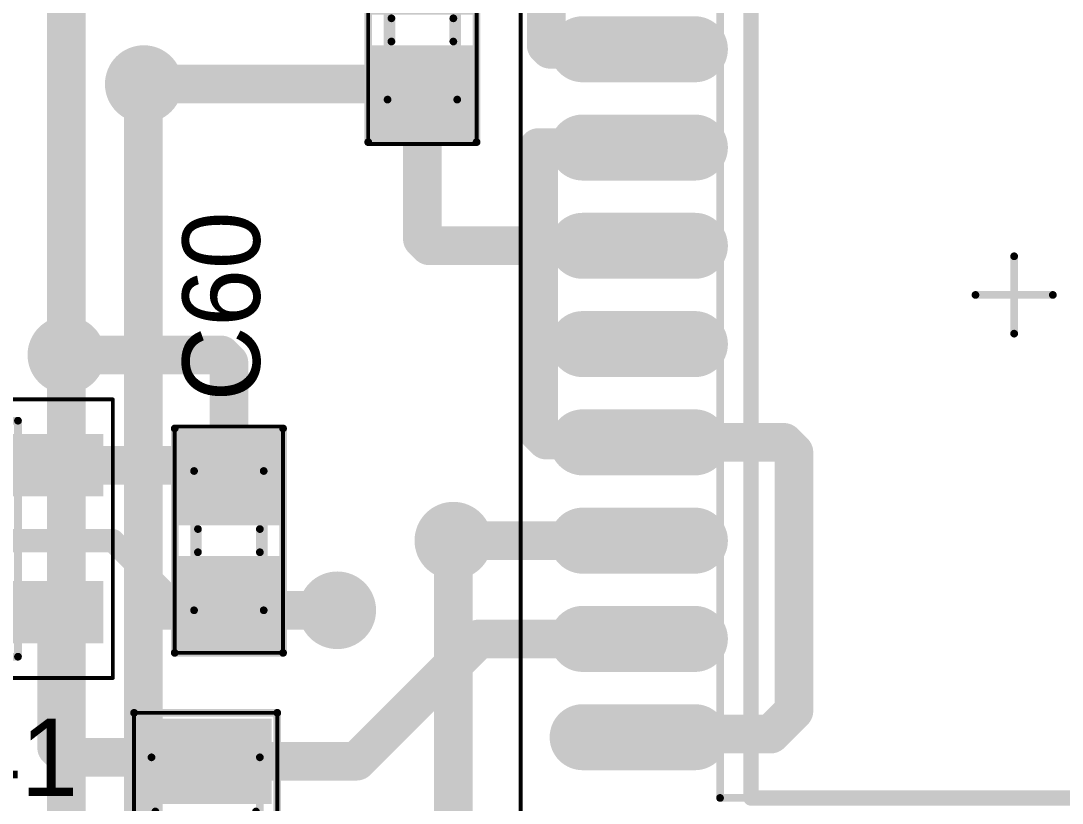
# Model space of a CAD drawing. Header units: millimetres. Extents: x 29 to 180, y 30 to 200.
# Drawn here: x 149.61 to 163.07, y 127.61 to 137.72 of the extents above; entities that cross this region are included whole.
import ezdxf

# ---------------------------------------------------------------- set-up
doc = ezdxf.new("R2010")
doc.units = ezdxf.units.MM
for name, color, linetype in [('BottomLayer', 5, 'Continuous'), ('BottomSolder', 6, 'Continuous'), ('Mechanical13', 56, 'Continuous'), ('Mechanical15', 56, 'Continuous'), ('MultiLayer', 9, 'Continuous'), ('TopLayer', 1, 'Continuous'), ('TopOverlay', 2, 'Continuous'), ('TopPaste', 8, 'Continuous'), ('TopSolder', 216, 'Continuous'), ('ViaHoleLayer', 16, 'Continuous')]:
    doc.layers.add(name, color=color, linetype=linetype)

# ---------------------------------------------------------------- blocks, each defined once
blk = doc.blocks.new('SMD_C_0603_257')
at = {"layer": 'Mechanical13', "const_width": 0.0999998}
for points in [[(-0.90000074, 0.4499991), (-0.90000074, -0.45000164)], [(-0.90000074, 0.4499991), (0.8999982, 0.4499991)], [(0.8999982, 0.4499991), (0.8999982, -0.45000164)], [(-0.90000074, -0.45000164), (0.8999982, -0.45000164)]]:
    blk.add_lwpolyline(points, dxfattribs=at)
at = {"layer": 'Mechanical13', "const_width": 0.0499999}
for points in [[(-0.9249994199999999, 0.4499991, 1), (-0.8750020599999999, 0.4499991, 1)], [(-0.9249994199999999, 0.4499991, 1), (-0.8750020599999999, 0.4499991, 1)], [(0.8749995199999999, 0.4499991, 1), (0.9249968799999999, 0.4499991, 1)], [(0.8749995199999999, 0.4499991, 1), (0.9249968799999999, 0.4499991, 1)], [(-0.9249994199999999, -0.45000164, 1), (-0.8750020599999999, -0.45000164, 1)], [(-0.9249994199999999, -0.45000164, 1), (-0.8750020599999999, -0.45000164, 1)], [(0.8749995199999999, -0.45000164, 1), (0.9249968799999999, -0.45000164, 1)], [(0.8749995199999999, -0.45000164, 1), (0.9249968799999999, -0.45000164, 1)]]:
    blk.add_lwpolyline(points, format="xyb", close=True, dxfattribs=at)
at = {"layer": 'Mechanical15', "const_width": 0.0499999}
for points in [[(-1.47500086, 0.7000011399999999), (-1.47500086, -0.7000011399999999)], [(-1.47500086, 0.7000011399999999), (1.44999964, 0.7000011399999999)], [(1.44999964, 0.7000011399999999), (1.44999964, -0.7000011399999999)], [(-1.47500086, -0.7000011399999999), (1.44999964, -0.7000011399999999)]]:
    blk.add_lwpolyline(points, dxfattribs=at)
at = {"layer": 'Mechanical15', "const_width": 0.02499868}
for points in [[(-1.4875002, 0.7000011399999999, 1), (-1.46250152, 0.7000011399999999, 1)], [(-1.4875002, 0.7000011399999999, 1), (-1.46250152, 0.7000011399999999, 1)], [(1.4375003, 0.7000011399999999, 1), (1.46249898, 0.7000011399999999, 1)], [(1.4375003, 0.7000011399999999, 1), (1.46249898, 0.7000011399999999, 1)], [(-1.4875002, -0.7000011399999999, 1), (-1.46250152, -0.7000011399999999, 1)], [(-1.4875002, -0.7000011399999999, 1), (-1.46250152, -0.7000011399999999, 1)], [(1.4375003, -0.7000011399999999, 1), (1.46249898, -0.7000011399999999, 1)], [(1.4375003, -0.7000011399999999, 1), (1.46249898, -0.7000011399999999, 1)]]:
    blk.add_lwpolyline(points, format="xyb", close=True, dxfattribs=at)
at = {"layer": 'TopLayer'}
for points in [[(-0.30000194, -0.5499989), (-0.30000194, 0.5499989), (-1.29999994, -0.5499989), (-1.29999994, 0.5499989)], [(1.2999974, -0.5499989), (1.2999974, 0.5499989), (0.2999994, -0.5499989), (0.2999994, 0.5499989)]]:
    blk.add_solid(points, dxfattribs=at)
at = {"layer": 'TopOverlay', "const_width": 0.0999998}
for points in [[(-1.44999964, 0.7000011399999999), (-1.44999964, -0.7000011399999999)], [(-1.44999964, 0.7000011399999999), (1.44999964, 0.7000011399999999)], [(1.44999964, 0.7000011399999999), (1.44999964, -0.7000011399999999)], [(-0.1499997, 0.3999992), (0.1499997, 0.3999992)], [(-0.1499997, -0.40000174), (0.1499997, -0.40000174)], [(-1.44999964, -0.7000011399999999), (1.44999964, -0.7000011399999999)]]:
    blk.add_lwpolyline(points, dxfattribs=at)
at = {"layer": 'TopOverlay', "const_width": 0.0499999}
for points in [[(-1.47499832, 0.7000011399999999, 1), (-1.42500096, 0.7000011399999999, 1)], [(-1.47499832, 0.7000011399999999, 1), (-1.42500096, 0.7000011399999999, 1)], [(1.42500096, 0.7000011399999999, 1), (1.47499832, 0.7000011399999999, 1)], [(1.42500096, 0.7000011399999999, 1), (1.47499832, 0.7000011399999999, 1)], [(-0.17499838, 0.3999992, 1), (-0.12500102, 0.3999992, 1)], [(0.12500102, 0.3999992, 1), (0.17499838, 0.3999992, 1)], [(-0.17499838, -0.40000174, 1), (-0.12500102, -0.40000174, 1)], [(0.12500102, -0.40000174, 1), (0.17499838, -0.40000174, 1)], [(-1.47499832, -0.7000011399999999, 1), (-1.42500096, -0.7000011399999999, 1)], [(-1.47499832, -0.7000011399999999, 1), (-1.42500096, -0.7000011399999999, 1)], [(1.42500096, -0.7000011399999999, 1), (1.47499832, -0.7000011399999999, 1)], [(1.42500096, -0.7000011399999999, 1), (1.47499832, -0.7000011399999999, 1)]]:
    blk.add_lwpolyline(points, format="xyb", close=True, dxfattribs=at)
at = {"layer": 'TopPaste'}
for points in [[(-0.30000194, -0.5499989), (-0.30000194, 0.5499989), (-1.29999994, -0.5499989), (-1.29999994, 0.5499989)], [(1.2999974, -0.5499989), (1.2999974, 0.5499989), (0.2999994, -0.5499989), (0.2999994, 0.5499989)]]:
    blk.add_solid(points, dxfattribs=at)
at = {"layer": 'TopSolder'}
for points in [[(-0.19840194, -0.6515989), (-0.19840194, 0.6515989), (-1.40159994, -0.6515989), (-1.40159994, 0.6515989)], [(1.4015974, -0.6515989), (1.4015974, 0.6515989), (0.1983994, -0.6515989), (0.1983994, 0.6515989)]]:
    blk.add_solid(points, dxfattribs=at)
blk = doc.blocks.new('SMD_C_0603_261')
at = {"layer": 'Mechanical13', "const_width": 0.0999998}
for points in [[(-0.90000074, -0.45000164), (-0.90000074, 0.4499991)], [(0.8999982, 0.4499991), (-0.90000074, 0.4499991)], [(0.8999982, -0.45000164), (0.8999982, 0.4499991)], [(0.8999982, -0.45000164), (-0.90000074, -0.45000164)]]:
    blk.add_lwpolyline(points, dxfattribs=at)
at = {"layer": 'Mechanical13', "const_width": 0.0499999}
for points in [[(-0.9249994199999999, 0.4499991, 1), (-0.8750020599999999, 0.4499991, 1)], [(-0.9249994199999999, 0.4499991, 1), (-0.8750020599999999, 0.4499991, 1)], [(0.8749995199999999, 0.4499991, 1), (0.9249968799999999, 0.4499991, 1)], [(0.8749995199999999, 0.4499991, 1), (0.9249968799999999, 0.4499991, 1)], [(-0.9249994199999999, -0.45000164, 1), (-0.8750020599999999, -0.45000164, 1)], [(-0.9249994199999999, -0.45000164, 1), (-0.8750020599999999, -0.45000164, 1)], [(0.8749995199999999, -0.45000164, 1), (0.9249968799999999, -0.45000164, 1)], [(0.8749995199999999, -0.45000164, 1), (0.9249968799999999, -0.45000164, 1)]]:
    blk.add_lwpolyline(points, format="xyb", close=True, dxfattribs=at)
at = {"layer": 'Mechanical15', "const_width": 0.0499999}
for points in [[(-1.47500086, -0.7000011399999999), (-1.47500086, 0.7000011399999999)], [(1.44999964, 0.7000011399999999), (-1.47500086, 0.7000011399999999)], [(1.44999964, -0.7000011399999999), (1.44999964, 0.7000011399999999)], [(1.44999964, -0.7000011399999999), (-1.47500086, -0.7000011399999999)]]:
    blk.add_lwpolyline(points, dxfattribs=at)
at = {"layer": 'Mechanical15', "const_width": 0.02499868}
for points in [[(-1.4875002, 0.7000011399999999, 1), (-1.46250152, 0.7000011399999999, 1)], [(-1.4875002, 0.7000011399999999, 1), (-1.46250152, 0.7000011399999999, 1)], [(1.4375003, 0.7000011399999999, 1), (1.46249898, 0.7000011399999999, 1)], [(1.4375003, 0.7000011399999999, 1), (1.46249898, 0.7000011399999999, 1)], [(-1.4875002, -0.7000011399999999, 1), (-1.46250152, -0.7000011399999999, 1)], [(-1.4875002, -0.7000011399999999, 1), (-1.46250152, -0.7000011399999999, 1)], [(1.4375003, -0.7000011399999999, 1), (1.46249898, -0.7000011399999999, 1)], [(1.4375003, -0.7000011399999999, 1), (1.46249898, -0.7000011399999999, 1)]]:
    blk.add_lwpolyline(points, format="xyb", close=True, dxfattribs=at)
at = {"layer": 'TopLayer'}
for points in [[(-0.30000194, -0.5499989), (-0.30000194, 0.5499989), (-1.29999994, -0.5499989), (-1.29999994, 0.5499989)], [(1.2999974, -0.5499989), (1.2999974, 0.5499989), (0.2999994, -0.5499989), (0.2999994, 0.5499989)]]:
    blk.add_solid(points, dxfattribs=at)
at = {"layer": 'TopOverlay', "const_width": 0.0999998}
for points in [[(-1.44999964, -0.7000011399999999), (-1.44999964, 0.7000011399999999)], [(1.44999964, 0.7000011399999999), (-1.44999964, 0.7000011399999999)], [(1.44999964, -0.7000011399999999), (1.44999964, 0.7000011399999999)], [(0.1499997, 0.3999992), (-0.1499997, 0.3999992)], [(0.1499997, -0.40000174), (-0.1499997, -0.40000174)], [(1.44999964, -0.7000011399999999), (-1.44999964, -0.7000011399999999)]]:
    blk.add_lwpolyline(points, dxfattribs=at)
at = {"layer": 'TopOverlay', "const_width": 0.0499999}
for points in [[(-1.47499832, 0.7000011399999999, 1), (-1.42500096, 0.7000011399999999, 1)], [(-1.47499832, 0.7000011399999999, 1), (-1.42500096, 0.7000011399999999, 1)], [(1.42500096, 0.7000011399999999, 1), (1.47499832, 0.7000011399999999, 1)], [(1.42500096, 0.7000011399999999, 1), (1.47499832, 0.7000011399999999, 1)], [(-0.17499838, 0.3999992, 1), (-0.12500102, 0.3999992, 1)], [(0.12500102, 0.3999992, 1), (0.17499838, 0.3999992, 1)], [(-0.17499838, -0.40000174, 1), (-0.12500102, -0.40000174, 1)], [(0.12500102, -0.40000174, 1), (0.17499838, -0.40000174, 1)], [(-1.47499832, -0.7000011399999999, 1), (-1.42500096, -0.7000011399999999, 1)], [(-1.47499832, -0.7000011399999999, 1), (-1.42500096, -0.7000011399999999, 1)], [(1.42500096, -0.7000011399999999, 1), (1.47499832, -0.7000011399999999, 1)], [(1.42500096, -0.7000011399999999, 1), (1.47499832, -0.7000011399999999, 1)]]:
    blk.add_lwpolyline(points, format="xyb", close=True, dxfattribs=at)
at = {"layer": 'TopPaste'}
for points in [[(-0.30000194, -0.5499989), (-0.30000194, 0.5499989), (-1.29999994, -0.5499989), (-1.29999994, 0.5499989)], [(1.2999974, -0.5499989), (1.2999974, 0.5499989), (0.2999994, -0.5499989), (0.2999994, 0.5499989)]]:
    blk.add_solid(points, dxfattribs=at)
at = {"layer": 'TopSolder'}
for points in [[(-0.19840194, -0.6515989), (-0.19840194, 0.6515989), (-1.40159994, -0.6515989), (-1.40159994, 0.6515989)], [(1.4015974, -0.6515989), (1.4015974, 0.6515989), (0.1983994, -0.6515989), (0.1983994, 0.6515989)]]:
    blk.add_solid(points, dxfattribs=at)
blk = doc.blocks.new('RW_20_381')
at = {"layer": 'Mechanical13', "const_width": 0.0999998}
for points in [[(-3.80000002, -6.4999997), (-3.80000002, 6.4999997)], [(-3.80000002, -6.4999997), (3.80000002, -6.4999997)]]:
    blk.add_lwpolyline(points, dxfattribs=at)
at = {"layer": 'Mechanical13', "const_width": 0.0499999}
blk.add_lwpolyline([(-3.8249987, -6.4999997, 1), (-3.77500134, -6.4999997, 1)], format="xyb", close=True, dxfattribs=at)
blk.add_lwpolyline([(-3.8249987, -6.4999997, 1), (-3.77500134, -6.4999997, 1)], format="xyb", close=True, dxfattribs=at)
at = {"layer": 'Mechanical15'}
for points, const_width in [([(-6.37500122, -7.00000124), (-6.37500122, 7.00000124)], 0.0499999), ([(0, -0.499999), (0, 0.499999)], 0.0999998), ([(-0.50000154, 0), (0.499999, 0)], 0.0999998)]:
    blk.add_lwpolyline(points, dxfattribs=dict(at, const_width=const_width))
at = {"layer": 'Mechanical15', "const_width": 0.0499999}
for points in [[(-0.02499868, 0.499999, 1), (0.02499868, 0.499999, 1)], [(-0.52500022, 0, 1), (-0.47500286, 0, 1)], [(0.47500032, 0, 1), (0.52499768, 0, 1)], [(-0.02499868, -0.499999, 1), (0.02499868, -0.499999, 1)]]:
    blk.add_lwpolyline(points, format="xyb", close=True, dxfattribs=at)
at = {"layer": 'TopLayer', "const_width": 0.6500012399999999}
for points in [[(-5.575000279999999, 3.175), (-4.12500064, 3.175)], [(-5.575000279999999, 1.905), (-4.12500064, 1.905)], [(-5.575000279999999, 0.635), (-4.12500064, 0.635)], [(-5.575000279999999, -0.635), (-4.12500064, -0.635)], [(-5.575000279999999, -1.905), (-4.12500064, -1.905)], [(-5.575000279999999, -3.175), (-4.12500064, -3.175)], [(-5.575000279999999, -4.444999999999999), (-4.12500064, -4.444999999999999)], [(-5.575000279999999, -5.715), (-4.12500064, -5.715)]]:
    blk.add_lwpolyline(points, dxfattribs=at)
at = {"layer": 'TopLayer', "const_width": 0.32500062}
for points in [[(-5.73749932, 3.175, 1), (-5.41250124, 3.175, 1)], [(-4.28749968, 3.175, 1), (-3.9625016, 3.175, 1)], [(-5.73749932, 1.905, 1), (-5.41250124, 1.905, 1)], [(-4.28749968, 1.905, 1), (-3.9625016, 1.905, 1)], [(-5.73749932, 0.635, 1), (-5.41250124, 0.635, 1)], [(-4.28749968, 0.635, 1), (-3.9625016, 0.635, 1)], [(-5.73749932, -0.635, 1), (-5.41250124, -0.635, 1)], [(-4.28749968, -0.635, 1), (-3.9625016, -0.635, 1)], [(-5.73749932, -1.905, 1), (-5.41250124, -1.905, 1)], [(-4.28749968, -1.905, 1), (-3.9625016, -1.905, 1)], [(-5.73749932, -3.175, 1), (-5.41250124, -3.175, 1)], [(-4.28749968, -3.175, 1), (-3.9625016, -3.175, 1)], [(-5.73749932, -4.444999999999999, 1), (-5.41250124, -4.444999999999999, 1)], [(-4.28749968, -4.444999999999999, 1), (-3.9625016, -4.444999999999999, 1)], [(-5.73749932, -5.715, 1), (-5.41250124, -5.715, 1)], [(-4.28749968, -5.715, 1), (-3.9625016, -5.715, 1)]]:
    blk.add_lwpolyline(points, format="xyb", close=True, dxfattribs=at)
at = {"layer": 'TopOverlay', "const_width": 0.1999996}
for points in [[(-3.40000082, -6.4999997), (-3.40000082, 6.4999997)], [(-3.40000082, -6.4999997), (3.39999828, -6.4999997)]]:
    blk.add_lwpolyline(points, dxfattribs=at)
at = {"layer": 'TopOverlay', "const_width": 0.0999998}
blk.add_lwpolyline([(-3.45000072, -6.4999997, 1), (-3.35000092, -6.4999997, 1)], format="xyb", close=True, dxfattribs=at)
blk.add_lwpolyline([(-3.45000072, -6.4999997, 1), (-3.35000092, -6.4999997, 1)], format="xyb", close=True, dxfattribs=at)
at = {"layer": 'TopPaste', "const_width": 0.6500012399999999}
for points in [[(-5.575000279999999, 3.175), (-4.12500064, 3.175)], [(-5.575000279999999, 1.905), (-4.12500064, 1.905)], [(-5.575000279999999, 0.635), (-4.12500064, 0.635)], [(-5.575000279999999, -0.635), (-4.12500064, -0.635)], [(-5.575000279999999, -1.905), (-4.12500064, -1.905)], [(-5.575000279999999, -3.175), (-4.12500064, -3.175)], [(-5.575000279999999, -4.444999999999999), (-4.12500064, -4.444999999999999)], [(-5.575000279999999, -5.715), (-4.12500064, -5.715)]]:
    blk.add_lwpolyline(points, dxfattribs=at)
at = {"layer": 'TopPaste', "const_width": 0.32500062}
for points in [[(-5.73749932, 3.175, 1), (-5.41250124, 3.175, 1)], [(-4.28749968, 3.175, 1), (-3.9625016, 3.175, 1)], [(-5.73749932, 1.905, 1), (-5.41250124, 1.905, 1)], [(-4.28749968, 1.905, 1), (-3.9625016, 1.905, 1)], [(-5.73749932, 0.635, 1), (-5.41250124, 0.635, 1)], [(-4.28749968, 0.635, 1), (-3.9625016, 0.635, 1)], [(-5.73749932, -0.635, 1), (-5.41250124, -0.635, 1)], [(-4.28749968, -0.635, 1), (-3.9625016, -0.635, 1)], [(-5.73749932, -1.905, 1), (-5.41250124, -1.905, 1)], [(-4.28749968, -1.905, 1), (-3.9625016, -1.905, 1)], [(-5.73749932, -3.175, 1), (-5.41250124, -3.175, 1)], [(-4.28749968, -3.175, 1), (-3.9625016, -3.175, 1)], [(-5.73749932, -4.444999999999999, 1), (-5.41250124, -4.444999999999999, 1)], [(-4.28749968, -4.444999999999999, 1), (-3.9625016, -4.444999999999999, 1)], [(-5.73749932, -5.715, 1), (-5.41250124, -5.715, 1)], [(-4.28749968, -5.715, 1), (-3.9625016, -5.715, 1)]]:
    blk.add_lwpolyline(points, format="xyb", close=True, dxfattribs=at)
at = {"layer": 'TopSolder', "const_width": 0.85320124}
for points in [[(-5.575000279999999, 3.175), (-4.12500064, 3.175)], [(-5.575000279999999, 1.905), (-4.12500064, 1.905)], [(-5.575000279999999, 0.635), (-4.12500064, 0.635)], [(-5.575000279999999, -0.635), (-4.12500064, -0.635)], [(-5.575000279999999, -1.905), (-4.12500064, -1.905)], [(-5.575000279999999, -3.175), (-4.12500064, -3.175)], [(-5.575000279999999, -4.444999999999999), (-4.12500064, -4.444999999999999)], [(-5.575000279999999, -5.715), (-4.12500064, -5.715)]]:
    blk.add_lwpolyline(points, dxfattribs=at)
at = {"layer": 'TopSolder', "const_width": 0.42660062}
for points in [[(-5.788299319999999, 3.175, 1), (-5.361701239999999, 3.175, 1)], [(-4.33829968, 3.175, 1), (-3.9117016, 3.175, 1)], [(-5.788299319999999, 1.905, 1), (-5.361701239999999, 1.905, 1)], [(-4.33829968, 1.905, 1), (-3.9117016, 1.905, 1)], [(-5.788299319999999, 0.635, 1), (-5.361701239999999, 0.635, 1)], [(-4.33829968, 0.635, 1), (-3.9117016, 0.635, 1)], [(-5.788299319999999, -0.635, 1), (-5.361701239999999, -0.635, 1)], [(-4.33829968, -0.635, 1), (-3.9117016, -0.635, 1)], [(-5.788299319999999, -1.905, 1), (-5.361701239999999, -1.905, 1)], [(-4.33829968, -1.905, 1), (-3.9117016, -1.905, 1)], [(-5.788299319999999, -3.175, 1), (-5.361701239999999, -3.175, 1)], [(-4.33829968, -3.175, 1), (-3.9117016, -3.175, 1)], [(-5.788299319999999, -4.444999999999999, 1), (-5.361701239999999, -4.444999999999999, 1)], [(-4.33829968, -4.444999999999999, 1), (-3.9117016, -4.444999999999999, 1)], [(-5.788299319999999, -5.715, 1), (-5.361701239999999, -5.715, 1)], [(-4.33829968, -5.715, 1), (-3.9117016, -5.715, 1)]]:
    blk.add_lwpolyline(points, format="xyb", close=True, dxfattribs=at)
blk = doc.blocks.new('SOT_23_DBV__382')
at = {"layer": 'Mechanical13', "const_width": 0.0999998}
for points in [[(-0.8750020599999999, -1.52499822), (-0.8750020599999999, 1.52500076)], [(-0.8750020599999999, 1.52500076), (0.8749995199999999, 1.52500076)], [(0.8749995199999999, -1.52499822), (0.8749995199999999, 1.52500076)], [(-0.8750020599999999, -1.52499822), (0.8749995199999999, -1.52499822)]]:
    blk.add_lwpolyline(points, dxfattribs=at)
at = {"layer": 'Mechanical13', "const_width": 0.0499999}
for points in [[(-0.90000074, 1.52500076, 1), (-0.85000338, 1.52500076, 1)], [(-0.90000074, 1.52500076, 1), (-0.85000338, 1.52500076, 1)], [(0.85000084, 1.52500076, 1), (0.8999982, 1.52500076, 1)], [(0.85000084, 1.52500076, 1), (0.8999982, 1.52500076, 1)], [(-0.90000074, -1.52499822, 1), (-0.85000338, -1.52499822, 1)], [(-0.90000074, -1.52499822, 1), (-0.85000338, -1.52499822, 1)], [(0.85000084, -1.52499822, 1), (0.8999982, -1.52499822, 1)], [(0.85000084, -1.52499822, 1), (0.8999982, -1.52499822, 1)]]:
    blk.add_lwpolyline(points, format="xyb", close=True, dxfattribs=at)
at = {"layer": 'Mechanical15'}
for points, const_width in [([(-2.10000088, -1.79999894), (-2.10000088, 1.80000148)], 0.0499999), ([(-2.10000088, 1.80000148), (2.09999834, 1.80000148)], 0.0499999), ([(2.09999834, -1.79999894), (2.09999834, 1.80000148)], 0.0499999), ([(0, -0.499999), (0, 0.50000154)], 0.0999998), ([(-0.50000154, 0), (0.499999, 0)], 0.0999998), ([(-2.10000088, -1.79999894), (2.09999834, -1.79999894)], 0.0499999)]:
    blk.add_lwpolyline(points, dxfattribs=dict(at, const_width=const_width))
for points, const_width in [([(-2.11250022, 1.80000148, 1), (-2.08750154, 1.80000148, 1)], 0.02499868), ([(-2.11250022, 1.80000148, 1), (-2.08750154, 1.80000148, 1)], 0.02499868), ([(2.087499, 1.80000148, 1), (2.11249768, 1.80000148, 1)], 0.02499868), ([(2.087499, 1.80000148, 1), (2.11249768, 1.80000148, 1)], 0.02499868), ([(-0.02499868, 0.50000154, 1), (0.02499868, 0.50000154, 1)], 0.0499999), ([(-0.52500022, 0, 1), (-0.47500286, 0, 1)], 0.0499999), ([(0.47500032, 0, 1), (0.52499768, 0, 1)], 0.0499999), ([(-0.02499868, -0.499999, 1), (0.02499868, -0.499999, 1)], 0.0499999), ([(-2.11250022, -1.79999894, 1), (-2.08750154, -1.79999894, 1)], 0.02499868), ([(-2.11250022, -1.79999894, 1), (-2.08750154, -1.79999894, 1)], 0.02499868), ([(2.087499, -1.79999894, 1), (2.11249768, -1.79999894, 1)], 0.02499868), ([(2.087499, -1.79999894, 1), (2.11249768, -1.79999894, 1)], 0.02499868)]:
    blk.add_lwpolyline(points, format="xyb", close=True, dxfattribs=dict(at, const_width=const_width))
at = {"layer": 'TopLayer'}
for points in [[(-0.8750020599999999, 0.6500012399999999), (-0.8750020599999999, 1.25000004), (-1.87500006, 0.6500012399999999), (-1.87500006, 1.25000004)], [(1.87499752, 0.6500012399999999), (1.87499752, 1.25000004), (0.8749995199999999, 0.6500012399999999), (0.8749995199999999, 1.25000004)], [(-0.8750020599999999, -0.2999994), (-0.8750020599999999, 0.2999994), (-1.87500006, -0.2999994), (-1.87500006, 0.2999994)], [(-0.8750020599999999, -1.2499975), (-0.8750020599999999, -0.6499986999999999), (-1.87500006, -1.2499975), (-1.87500006, -0.6499986999999999)], [(1.87499752, -1.2499975), (1.87499752, -0.6499986999999999), (0.8749995199999999, -1.2499975), (0.8749995199999999, -0.6499986999999999)]]:
    blk.add_solid(points, dxfattribs=at)
at = {"layer": 'TopOverlay'}
for points, const_width in [([(-1.25000004, 1.80000148, 1), (-1.50000208, 1.80000148, 1)], 0.2499995), ([(-1.56250132, 1.80000148, 1), (-1.43750284, 1.80000148, 1)], 0.12499848), ([(-1.31249928, 1.80000148, 1), (-1.1875008, 1.80000148, 1)], 0.12499848), ([(-0.55000144, 1.54999944, 1), (-0.45000164, 1.54999944, 1)], 0.0999998), ([(-0.55000144, 1.54999944, 1), (-0.45000164, 1.54999944, 1)], 0.0999998), ([(0.4499991, 1.54999944, 1), (0.5499989, 1.54999944, 1)], 0.0999998), ([(0.4499991, 1.54999944, 1), (0.5499989, 1.54999944, 1)], 0.0999998), ([(-0.55000144, -1.54999944, 1), (-0.45000164, -1.54999944, 1)], 0.0999998), ([(-0.55000144, -1.54999944, 1), (-0.45000164, -1.54999944, 1)], 0.0999998), ([(0.4499991, -1.54999944, 1), (0.5499989, -1.54999944, 1)], 0.0999998), ([(0.4499991, -1.54999944, 1), (0.5499989, -1.54999944, 1)], 0.0999998)]:
    blk.add_lwpolyline(points, format="xyb", close=True, dxfattribs=dict(at, const_width=const_width))
at = {"layer": 'TopOverlay', "const_width": 0.1999996}
for points in [[(-0.50000154, 1.54999944), (0.499999, 1.54999944)], [(-0.50000154, -1.54999944), (-0.50000154, 1.54999944)], [(0.499999, -1.54999944), (0.499999, 1.54999944)], [(-0.50000154, -1.54999944), (0.499999, -1.54999944)]]:
    blk.add_lwpolyline(points, dxfattribs=at)
at = {"layer": 'TopPaste'}
for points in [[(-0.8750020599999999, 0.6500012399999999), (-0.8750020599999999, 1.25000004), (-1.87500006, 0.6500012399999999), (-1.87500006, 1.25000004)], [(1.87499752, 0.6500012399999999), (1.87499752, 1.25000004), (0.8749995199999999, 0.6500012399999999), (0.8749995199999999, 1.25000004)], [(-0.8750020599999999, -0.2999994), (-0.8750020599999999, 0.2999994), (-1.87500006, -0.2999994), (-1.87500006, 0.2999994)], [(-0.8750020599999999, -1.2499975), (-0.8750020599999999, -0.6499986999999999), (-1.87500006, -1.2499975), (-1.87500006, -0.6499986999999999)], [(1.87499752, -1.2499975), (1.87499752, -0.6499986999999999), (0.8749995199999999, -1.2499975), (0.8749995199999999, -0.6499986999999999)]]:
    blk.add_solid(points, dxfattribs=at)
at = {"layer": 'TopSolder'}
for points in [[(-0.77340206, 0.54840124), (-0.77340206, 1.35160004), (-1.97660006, 0.54840124), (-1.97660006, 1.35160004)], [(1.97659752, 0.54840124), (1.97659752, 1.35160004), (0.77339952, 0.54840124), (0.77339952, 1.35160004)], [(-0.77340206, -0.4015994), (-0.77340206, 0.4015994), (-1.97660006, -0.4015994), (-1.97660006, 0.4015994)], [(-0.77340206, -1.3515975), (-0.77340206, -0.5483987), (-1.97660006, -1.3515975), (-1.97660006, -0.5483987)], [(1.97659752, -1.3515975), (1.97659752, -0.5483987), (0.77339952, -1.3515975), (0.77339952, -0.5483987)]]:
    blk.add_solid(points, dxfattribs=at)
blk = doc.blocks.new('SMD_R_0805_454')
at = {"layer": 'Mechanical13', "const_width": 0.0999998}
for points in [[(-1.10000034, 0.7000011399999999), (1.10000034, 0.7000011399999999)], [(-1.10000034, 0.7000011399999999), (-1.10000034, -0.6999985999999999)], [(1.10000034, 0.7000011399999999), (1.10000034, -0.6999985999999999)], [(-1.10000034, -0.6999985999999999), (1.10000034, -0.6999985999999999)]]:
    blk.add_lwpolyline(points, dxfattribs=at)
at = {"layer": 'Mechanical13', "const_width": 0.0499999}
for points in [[(-1.12499902, 0.7000011399999999, 1), (-1.07500166, 0.7000011399999999, 1)], [(-1.12499902, 0.7000011399999999, 1), (-1.07500166, 0.7000011399999999, 1)], [(1.07500166, 0.7000011399999999, 1), (1.12499902, 0.7000011399999999, 1)], [(1.07500166, 0.7000011399999999, 1), (1.12499902, 0.7000011399999999, 1)], [(-1.12499902, -0.6999985999999999, 1), (-1.07500166, -0.6999985999999999, 1)], [(-1.12499902, -0.6999985999999999, 1), (-1.07500166, -0.6999985999999999, 1)], [(1.07500166, -0.6999985999999999, 1), (1.12499902, -0.6999985999999999, 1)], [(1.07500166, -0.6999985999999999, 1), (1.12499902, -0.6999985999999999, 1)]]:
    blk.add_lwpolyline(points, format="xyb", close=True, dxfattribs=at)
at = {"layer": 'Mechanical15', "const_width": 0.0499999}
for points in [[(-1.67500046, 0.9249994199999999), (1.67500046, 0.9249994199999999)], [(-1.67500046, 0.9249994199999999), (-1.67500046, -0.9249994199999999)], [(1.67500046, 0.9249994199999999), (1.67500046, -0.9249994199999999)], [(-1.67500046, -0.9249994199999999), (1.67500046, -0.9249994199999999)]]:
    blk.add_lwpolyline(points, dxfattribs=at)
at = {"layer": 'Mechanical15', "const_width": 0.02499868}
for points in [[(-1.6874998, 0.9249994199999999, 1), (-1.66250112, 0.9249994199999999, 1)], [(-1.6874998, 0.9249994199999999, 1), (-1.66250112, 0.9249994199999999, 1)], [(1.66250112, 0.9249994199999999, 1), (1.6874998, 0.9249994199999999, 1)], [(1.66250112, 0.9249994199999999, 1), (1.6874998, 0.9249994199999999, 1)], [(-1.6874998, -0.9249994199999999, 1), (-1.66250112, -0.9249994199999999, 1)], [(-1.6874998, -0.9249994199999999, 1), (-1.66250112, -0.9249994199999999, 1)], [(1.66250112, -0.9249994199999999, 1), (1.6874998, -0.9249994199999999, 1)], [(1.66250112, -0.9249994199999999, 1), (1.6874998, -0.9249994199999999, 1)]]:
    blk.add_lwpolyline(points, format="xyb", close=True, dxfattribs=at)
at = {"layer": 'TopLayer'}
for points in [[(-0.6000013399999999, -0.7499985), (-0.6000013399999999, 0.7499985), (-1.49999954, -0.7499985), (-1.49999954, 0.7499985)], [(1.49999954, -0.7499985), (1.49999954, 0.7499985), (0.6000013399999999, -0.7499985), (0.6000013399999999, 0.7499985)]]:
    blk.add_solid(points, dxfattribs=at)
at = {"layer": 'TopOverlay', "const_width": 0.0999998}
for points in [[(-1.67500046, 0.9249994199999999), (-1.67500046, -0.9249994199999999)], [(-1.67500046, 0.9249994199999999), (1.67500046, 0.9249994199999999)], [(1.67500046, 0.9249994199999999), (1.67500046, -0.9249994199999999)], [(-0.3999992, 0.6500012399999999), (0.3999992, 0.6500012399999999)], [(-0.3999992, -0.6499986999999999), (0.3999992, -0.6499986999999999)], [(-1.67500046, -0.9249994199999999), (1.67500046, -0.9249994199999999)]]:
    blk.add_lwpolyline(points, dxfattribs=at)
at = {"layer": 'TopOverlay', "const_width": 0.0499999}
for points in [[(-1.69999914, 0.9249994199999999, 1), (-1.65000178, 0.9249994199999999, 1)], [(-1.69999914, 0.9249994199999999, 1), (-1.65000178, 0.9249994199999999, 1)], [(1.65000178, 0.9249994199999999, 1), (1.69999914, 0.9249994199999999, 1)], [(1.65000178, 0.9249994199999999, 1), (1.69999914, 0.9249994199999999, 1)], [(-0.42499788, 0.6500012399999999, 1), (-0.37500052, 0.6500012399999999, 1)], [(0.37500052, 0.6500012399999999, 1), (0.42499788, 0.6500012399999999, 1)], [(-0.42499788, -0.6499986999999999, 1), (-0.37500052, -0.6499986999999999, 1)], [(0.37500052, -0.6499986999999999, 1), (0.42499788, -0.6499986999999999, 1)], [(-1.69999914, -0.9249994199999999, 1), (-1.65000178, -0.9249994199999999, 1)], [(-1.69999914, -0.9249994199999999, 1), (-1.65000178, -0.9249994199999999, 1)], [(1.65000178, -0.9249994199999999, 1), (1.69999914, -0.9249994199999999, 1)], [(1.65000178, -0.9249994199999999, 1), (1.69999914, -0.9249994199999999, 1)]]:
    blk.add_lwpolyline(points, format="xyb", close=True, dxfattribs=at)
at = {"layer": 'TopPaste'}
for points in [[(-0.6000013399999999, -0.7499985), (-0.6000013399999999, 0.7499985), (-1.49999954, -0.7499985), (-1.49999954, 0.7499985)], [(1.49999954, -0.7499985), (1.49999954, 0.7499985), (0.6000013399999999, -0.7499985), (0.6000013399999999, 0.7499985)]]:
    blk.add_solid(points, dxfattribs=at)
at = {"layer": 'TopSolder'}
for points in [[(-0.49840134, -0.8515984999999999), (-0.49840134, 0.8515984999999999), (-1.60159954, -0.8515984999999999), (-1.60159954, 0.8515984999999999)], [(1.60159954, -0.8515984999999999), (1.60159954, 0.8515984999999999), (0.49840134, -0.8515984999999999), (0.49840134, 0.8515984999999999)]]:
    blk.add_solid(points, dxfattribs=at)

msp = doc.modelspace()

# ---------------------------------------------------------------- linework, layer by layer
at = {"layer": 'BottomLayer', "const_width": 0.499999}
for points in [[(150.20000186, 110.20000058), (150.20000186, 138.40000006)], [(151.19599936, 136.89600002), (151.19999986, 136.90000052)], [(151.19599936, 130.10000142), (151.19599936, 136.89600002)], [(155.20000202, 126.3000014), (155.20000202, 131.00000216)], [(151.19599936, 130.10000142), (153.69999994, 130.10000142)], [(151.19599936, 111.50400102), (151.19599936, 130.10000142)]]:
    msp.add_lwpolyline(points, dxfattribs=at)
at = {"layer": 'BottomLayer'}
for points, const_width in [([(151.00000026, 136.90000052, 1), (151.39999946, 136.90000052, 1)], 0.3999992), ([(151.07100088, 136.89600002, 1), (151.32099784, 136.89600002, 1)], 0.2499995), ([(151.07100088, 136.89600002, 1), (151.32099784, 136.89600002, 1)], 0.2499995), ([(151.07500138, 136.90000052, 1), (151.32499834, 136.90000052, 1)], 0.2499995), ([(150.00000226, 133.3999999, 1), (150.40000146, 133.3999999, 1)], 0.3999992), ([(155.00000242, 131.00000216, 1), (155.40000162, 131.00000216, 1)], 0.3999992), ([(155.07500354, 131.00000216, 1), (155.3250005, 131.00000216, 1)], 0.2499995), ([(153.50000034, 130.10000142, 1), (153.89999954, 130.10000142, 1)], 0.3999992), ([(151.07100088, 130.10000142, 1), (151.32099784, 130.10000142, 1)], 0.2499995), ([(151.07100088, 130.10000142, 1), (151.32099784, 130.10000142, 1)], 0.2499995), ([(151.07100088, 130.10000142, 1), (151.32099784, 130.10000142, 1)], 0.2499995), ([(153.57500146, 130.10000142, 1), (153.82499842, 130.10000142, 1)], 0.2499995)]:
    msp.add_lwpolyline(points, format="xyb", close=True, dxfattribs=dict(at, const_width=const_width))
at = {"layer": 'BottomSolder', "const_width": 0.5015992}
for points in [[(150.94920026, 136.90000052, 1), (151.45079946, 136.90000052, 1)], [(149.94920226, 133.3999999, 1), (150.45080146, 133.3999999, 1)], [(154.94920242, 131.00000216, 1), (155.45080162, 131.00000216, 1)], [(153.44920034, 130.10000142, 1), (153.95079954, 130.10000142, 1)]]:
    msp.add_lwpolyline(points, format="xyb", close=True, dxfattribs=at)
at = {"layer": 'MultiLayer', "const_width": 0.3999992}
for points in [[(151.00000026, 136.90000052, 1), (151.39999946, 136.90000052, 1)], [(150.00000226, 133.3999999, 1), (150.40000146, 133.3999999, 1)], [(155.00000242, 131.00000216, 1), (155.40000162, 131.00000216, 1)], [(153.50000034, 130.10000142, 1), (153.89999954, 130.10000142, 1)]]:
    msp.add_lwpolyline(points, format="xyb", close=True, dxfattribs=at)
at = {"layer": 'TopLayer'}
for points, const_width in [([(156.39999708, 137.40000206), (156.39999708, 138.4000026)], 0.499999), ([(156.39999708, 137.40000206), (156.44999444, 137.3500047)], 0.499999), ([(156.44999444, 137.3500047), (157.5957478, 137.3500047)], 0.499999), ([(157.5957478, 137.3500047), (157.94999398, 137.3500047)], 0.499999), ([(154.6999954, 136.90000306), (154.79999774, 136.80000072)], 0.75000104), ([(151.19999986, 136.90000052), (154.39999854, 136.90000052)], 0.499999), ([(154.39999854, 136.90000052), (154.59999814, 136.70000092)], 0.499999), ([(154.59999814, 136.70000092), (154.69999794, 136.80000072)], 0.499999), ([(154.69999794, 136.70000092), (154.79999774, 136.80000072)], 0.499999), ([(154.79999774, 134.90000198), (154.79999774, 136.80000072)], 0.499999), ([(154.59999814, 136.70000092), (154.69999794, 136.70000092)], 0.499999), ([(156.29999728, 134.8100047), (156.29999728, 136.0800047)], 0.499999), ([(156.29999728, 136.0800047), (157.5957478, 136.0800047)], 0.499999), ([(157.5957478, 136.0800047), (157.94999398, 136.0800047)], 0.499999), ([(154.79999774, 134.90000198), (154.88999502, 134.8100047)], 0.499999), ([(154.88999502, 134.8100047), (156.29999728, 134.8100047)], 0.499999), ([(156.29999728, 134.8100047), (157.5957478, 134.8100047)], 0.499999), ([(156.29999728, 132.4000019), (156.29999728, 134.8100047)], 0.499999), ([(157.5957478, 134.8100047), (157.94999398, 134.8100047)], 0.499999), ([(156.29999982, 133.5999995), (156.35999462, 133.5400047)], 0.499999), ([(156.35999462, 133.5400047), (157.5957478, 133.5400047)], 0.499999), ([(157.5957478, 133.5400047), (157.94999398, 133.5400047)], 0.499999), ([(150.20000186, 133.3999999), (152.2000004, 133.3999999)], 0.499999), ([(152.2000004, 133.3999999), (152.3000002, 133.3000001)], 0.499999), ([(152.3000002, 131.8000031), (152.3000002, 133.3000001)], 0.499999), ([(156.29999728, 132.4000019), (156.39999962, 132.29999956)], 0.499999), ([(156.39999962, 132.29999956), (157.89999916, 132.29999956)], 0.499999), ([(157.94999398, 132.2700047), (159.47000364, 132.2700047)], 0.499999), ([(159.47000364, 132.2700047), (159.5999983, 132.14001004)], 0.499999), ([(159.5999983, 128.79999894), (159.5999983, 132.14001004)], 0.499999), ([(150.07499322, 131.97500148), (152.12500182, 131.97500148)], 0.499999), ([(152.12500182, 131.97500148), (152.3000002, 131.8000031)], 0.499999), ([(155.20000202, 131.00000216), (155.20000456, 131.0000047)], 0.499999), ([(155.20000456, 131.0000047), (157.5957478, 131.0000047)], 0.499999), ([(157.5957478, 131.0000047), (157.94999398, 131.0000047)], 0.499999), ([(149.20000132, 131.00000216), (150.79999812, 131.00000216)], 0.2999994), ([(150.79999812, 131.00000216), (151.59999652, 130.20000376)], 0.2999994), ([(152.3000002, 130.20000376), (152.40000254, 130.10000142)], 0.499999), ([(150.07499322, 128.32500878), (150.07499322, 130.07500274)], 0.499999), ([(151.59999652, 130.20000376), (152.3000002, 130.20000376)], 0.2999994), ([(152.40000254, 130.10000142), (153.69999994, 130.10000142)], 0.499999), ([(153.94999944, 128.15000024), (155.5300039, 129.7300047)], 0.499999), ([(155.5300039, 129.7300047), (157.5957478, 129.7300047)], 0.499999), ([(157.5957478, 129.7300047), (157.94999398, 129.7300047)], 0.499999), ([(159.2999989, 128.49999954), (159.5999983, 128.79999894)], 0.499999), ([(158.19999856, 128.49999954), (159.2999989, 128.49999954)], 0.499999), ([(150.07499322, 128.32500878), (150.20000186, 128.20000014)], 0.499999), ([(150.20000186, 128.20000014), (151.9500009, 128.20000014)], 0.499999), ([(151.9500009, 128.20000014), (152.0000008, 128.15000024)], 0.499999), ([(152.0000008, 128.15000024), (153.94999944, 128.15000024)], 0.499999)]:
    msp.add_lwpolyline(points, dxfattribs=dict(at, const_width=const_width))
for points, const_width in [([(156.2749986, 137.40000206, 1), (156.52499556, 137.40000206, 1)], 0.2499995), ([(156.2749986, 137.40000206, 1), (156.52499556, 137.40000206, 1)], 0.2499995), ([(156.32499596, 137.3500047, 1), (156.57499292, 137.3500047, 1)], 0.2499995), ([(156.32499596, 137.3500047, 1), (156.57499292, 137.3500047, 1)], 0.2499995), ([(157.47074932, 137.3500047, 1), (157.72074628, 137.3500047, 1)], 0.2499995), ([(157.47074932, 137.3500047, 1), (157.72074628, 137.3500047, 1)], 0.2499995), ([(157.8249955, 137.3500047, 1), (158.07499246, 137.3500047, 1)], 0.2499995), ([(151.00000026, 136.90000052, 1), (151.39999946, 136.90000052, 1)], 0.3999992), ([(154.51249514, 136.90000306, 1), (154.88749566, 136.90000306, 1)], 0.37500052), ([(151.07500138, 136.90000052, 1), (151.32499834, 136.90000052, 1)], 0.2499995), ([(154.27500006, 136.90000052, 1), (154.52499702, 136.90000052, 1)], 0.2499995), ([(154.27500006, 136.90000052, 1), (154.52499702, 136.90000052, 1)], 0.2499995), ([(154.61249748, 136.80000072, 1), (154.987498, 136.80000072, 1)], 0.37500052), ([(154.57499946, 136.80000072, 1), (154.82499642, 136.80000072, 1)], 0.2499995), ([(154.67499926, 136.80000072, 1), (154.92499622, 136.80000072, 1)], 0.2499995), ([(154.67499926, 136.80000072, 1), (154.92499622, 136.80000072, 1)], 0.2499995), ([(154.47499966, 136.70000092, 1), (154.72499662, 136.70000092, 1)], 0.2499995), ([(154.47499966, 136.70000092, 1), (154.72499662, 136.70000092, 1)], 0.2499995), ([(154.47499966, 136.70000092, 1), (154.72499662, 136.70000092, 1)], 0.2499995), ([(154.57499946, 136.70000092, 1), (154.82499642, 136.70000092, 1)], 0.2499995), ([(154.57499946, 136.70000092, 1), (154.82499642, 136.70000092, 1)], 0.2499995), ([(156.1749988, 136.0800047, 1), (156.42499576, 136.0800047, 1)], 0.2499995), ([(156.1749988, 136.0800047, 1), (156.42499576, 136.0800047, 1)], 0.2499995), ([(157.47074932, 136.0800047, 1), (157.72074628, 136.0800047, 1)], 0.2499995), ([(157.47074932, 136.0800047, 1), (157.72074628, 136.0800047, 1)], 0.2499995), ([(157.8249955, 136.0800047, 1), (158.07499246, 136.0800047, 1)], 0.2499995), ([(154.67499926, 134.90000198, 1), (154.92499622, 134.90000198, 1)], 0.2499995), ([(154.67499926, 134.90000198, 1), (154.92499622, 134.90000198, 1)], 0.2499995), ([(154.76499654, 134.8100047, 1), (155.0149935, 134.8100047, 1)], 0.2499995), ([(154.76499654, 134.8100047, 1), (155.0149935, 134.8100047, 1)], 0.2499995), ([(156.1749988, 134.8100047, 1), (156.42499576, 134.8100047, 1)], 0.2499995), ([(156.1749988, 134.8100047, 1), (156.42499576, 134.8100047, 1)], 0.2499995), ([(156.1749988, 134.8100047, 1), (156.42499576, 134.8100047, 1)], 0.2499995), ([(156.1749988, 134.8100047, 1), (156.42499576, 134.8100047, 1)], 0.2499995), ([(157.47074932, 134.8100047, 1), (157.72074628, 134.8100047, 1)], 0.2499995), ([(157.47074932, 134.8100047, 1), (157.72074628, 134.8100047, 1)], 0.2499995), ([(157.8249955, 134.8100047, 1), (158.07499246, 134.8100047, 1)], 0.2499995), ([(150.00000226, 133.3999999, 1), (150.40000146, 133.3999999, 1)], 0.3999992), ([(156.17500134, 133.5999995, 1), (156.4249983, 133.5999995, 1)], 0.2499995), ([(156.23499614, 133.5400047, 1), (156.4849931, 133.5400047, 1)], 0.2499995), ([(156.23499614, 133.5400047, 1), (156.4849931, 133.5400047, 1)], 0.2499995), ([(157.47074932, 133.5400047, 1), (157.72074628, 133.5400047, 1)], 0.2499995), ([(157.47074932, 133.5400047, 1), (157.72074628, 133.5400047, 1)], 0.2499995), ([(157.8249955, 133.5400047, 1), (158.07499246, 133.5400047, 1)], 0.2499995), ([(150.07500338, 133.3999999, 1), (150.32500034, 133.3999999, 1)], 0.2499995), ([(152.07500192, 133.3999999, 1), (152.32499888, 133.3999999, 1)], 0.2499995), ([(152.07500192, 133.3999999, 1), (152.32499888, 133.3999999, 1)], 0.2499995), ([(152.17500172, 133.3000001, 1), (152.42499868, 133.3000001, 1)], 0.2499995), ([(152.17500172, 133.3000001, 1), (152.42499868, 133.3000001, 1)], 0.2499995), ([(156.1749988, 132.4000019, 1), (156.42499576, 132.4000019, 1)], 0.2499995), ([(156.1749988, 132.4000019, 1), (156.42499576, 132.4000019, 1)], 0.2499995), ([(156.27500114, 132.29999956, 1), (156.5249981, 132.29999956, 1)], 0.2499995), ([(156.27500114, 132.29999956, 1), (156.5249981, 132.29999956, 1)], 0.2499995), ([(157.77500068, 132.29999956, 1), (158.02499764, 132.29999956, 1)], 0.2499995), ([(157.8249955, 132.2700047, 1), (158.07499246, 132.2700047, 1)], 0.2499995), ([(159.34500516, 132.2700047, 1), (159.59500212, 132.2700047, 1)], 0.2499995), ([(159.34500516, 132.2700047, 1), (159.59500212, 132.2700047, 1)], 0.2499995), ([(159.47499982, 132.14001004, 1), (159.72499678, 132.14001004, 1)], 0.2499995), ([(159.47499982, 132.14001004, 1), (159.72499678, 132.14001004, 1)], 0.2499995), ([(149.94999474, 131.97500148, 1), (150.1999917, 131.97500148, 1)], 0.2499995), ([(152.00000334, 131.97500148, 1), (152.2500003, 131.97500148, 1)], 0.2499995), ([(152.00000334, 131.97500148, 1), (152.2500003, 131.97500148, 1)], 0.2499995), ([(152.17500172, 131.8000031, 1), (152.42499868, 131.8000031, 1)], 0.2499995), ([(152.17500172, 131.8000031, 1), (152.42499868, 131.8000031, 1)], 0.2499995), ([(155.00000242, 131.00000216, 1), (155.40000162, 131.00000216, 1)], 0.3999992), ([(155.07500354, 131.00000216, 1), (155.3250005, 131.00000216, 1)], 0.2499995), ([(155.07500608, 131.0000047, 1), (155.32500304, 131.0000047, 1)], 0.2499995), ([(155.07500608, 131.0000047, 1), (155.32500304, 131.0000047, 1)], 0.2499995), ([(157.47074932, 131.0000047, 1), (157.72074628, 131.0000047, 1)], 0.2499995), ([(157.47074932, 131.0000047, 1), (157.72074628, 131.0000047, 1)], 0.2499995), ([(157.8249955, 131.0000047, 1), (158.07499246, 131.0000047, 1)], 0.2499995), ([(150.72499954, 131.00000216, 1), (150.8749967, 131.00000216, 1)], 0.1499997), ([(150.72499954, 131.00000216, 1), (150.8749967, 131.00000216, 1)], 0.1499997), ([(152.17500172, 130.20000376, 1), (152.42499868, 130.20000376, 1)], 0.2499995), ([(153.50000034, 130.10000142, 1), (153.89999954, 130.10000142, 1)], 0.3999992), ([(149.94999474, 130.07500274, 1), (150.1999917, 130.07500274, 1)], 0.2499995), ([(151.52499794, 130.20000376, 1), (151.6749951, 130.20000376, 1)], 0.1499997), ([(151.52499794, 130.20000376, 1), (151.6749951, 130.20000376, 1)], 0.1499997), ([(152.22500162, 130.20000376, 1), (152.37499878, 130.20000376, 1)], 0.1499997), ([(152.27500406, 130.10000142, 1), (152.52500102, 130.10000142, 1)], 0.2499995), ([(152.27500406, 130.10000142, 1), (152.52500102, 130.10000142, 1)], 0.2499995), ([(153.57500146, 130.10000142, 1), (153.82499842, 130.10000142, 1)], 0.2499995), ([(155.40500542, 129.7300047, 1), (155.65500238, 129.7300047, 1)], 0.2499995), ([(155.40500542, 129.7300047, 1), (155.65500238, 129.7300047, 1)], 0.2499995), ([(157.47074932, 129.7300047, 1), (157.72074628, 129.7300047, 1)], 0.2499995), ([(157.47074932, 129.7300047, 1), (157.72074628, 129.7300047, 1)], 0.2499995), ([(157.8249955, 129.7300047, 1), (158.07499246, 129.7300047, 1)], 0.2499995), ([(159.47499982, 128.79999894, 1), (159.72499678, 128.79999894, 1)], 0.2499995), ([(159.47499982, 128.79999894, 1), (159.72499678, 128.79999894, 1)], 0.2499995), ([(158.07500008, 128.49999954, 1), (158.32499704, 128.49999954, 1)], 0.2499995), ([(159.17500042, 128.49999954, 1), (159.42499738, 128.49999954, 1)], 0.2499995), ([(159.17500042, 128.49999954, 1), (159.42499738, 128.49999954, 1)], 0.2499995), ([(149.94999474, 128.32500878, 1), (150.1999917, 128.32500878, 1)], 0.2499995), ([(149.94999474, 128.32500878, 1), (150.1999917, 128.32500878, 1)], 0.2499995), ([(150.07500338, 128.20000014, 1), (150.32500034, 128.20000014, 1)], 0.2499995), ([(150.07500338, 128.20000014, 1), (150.32500034, 128.20000014, 1)], 0.2499995), ([(151.82500242, 128.20000014, 1), (152.07499938, 128.20000014, 1)], 0.2499995), ([(151.82500242, 128.20000014, 1), (152.07499938, 128.20000014, 1)], 0.2499995), ([(151.87500232, 128.15000024, 1), (152.12499928, 128.15000024, 1)], 0.2499995), ([(151.87500232, 128.15000024, 1), (152.12499928, 128.15000024, 1)], 0.2499995), ([(153.82500096, 128.15000024, 1), (154.07499792, 128.15000024, 1)], 0.2499995), ([(153.82500096, 128.15000024, 1), (154.07499792, 128.15000024, 1)], 0.2499995)]:
    msp.add_lwpolyline(points, format="xyb", close=True, dxfattribs=dict(at, const_width=const_width))
at = {"layer": 'TopSolder', "const_width": 0.5015992}
for points in [[(150.94920026, 136.90000052, 1), (151.45079946, 136.90000052, 1)], [(149.94920226, 133.3999999, 1), (150.45080146, 133.3999999, 1)], [(154.94920242, 131.00000216, 1), (155.45080162, 131.00000216, 1)], [(153.44920034, 130.10000142, 1), (153.95079954, 130.10000142, 1)]]:
    msp.add_lwpolyline(points, format="xyb", close=True, dxfattribs=at)
at = {"layer": 'ViaHoleLayer', "const_width": 0.2499995}
for points in [[(151.07500138, 136.90000052, 1), (151.32499834, 136.90000052, 1)], [(150.07500338, 133.3999999, 1), (150.32500034, 133.3999999, 1)], [(155.07500354, 131.00000216, 1), (155.3250005, 131.00000216, 1)], [(153.57500146, 130.10000142, 1), (153.82499842, 130.10000142, 1)]]:
    msp.add_lwpolyline(points, format="xyb", close=True, dxfattribs=at)

# ---------------------------------------------------------------- block references
for name, p, rotation in [('RW_20_381', (162.44574826, 134.1750047), 360), ('SMD_C_0603_257', (154.79999774, 137.60000166), 90), ('SMD_C_0603_261', (152.3000002, 131.00000216), 270), ('SMD_R_0805_454', (152.0000008, 127.0999998), 90)]:
    msp.add_blockref(name, p, dxfattribs=dict(rotation=rotation))
msp.add_blockref('SOT_23_DBV__382', (148.6999947, 131.02500084))

# ---------------------------------------------------------------- texts
at = {"layer": 'TopOverlay'}
msp.add_text('C60', height=1.00000054, rotation=90, dxfattribs=at).set_placement((152.70000194, 132.8000011))
msp.add_text('R41', height=1.00000054, dxfattribs=at).set_placement((147.90000138, 127.70000114))

doc.saveas('drawing.dxf')
